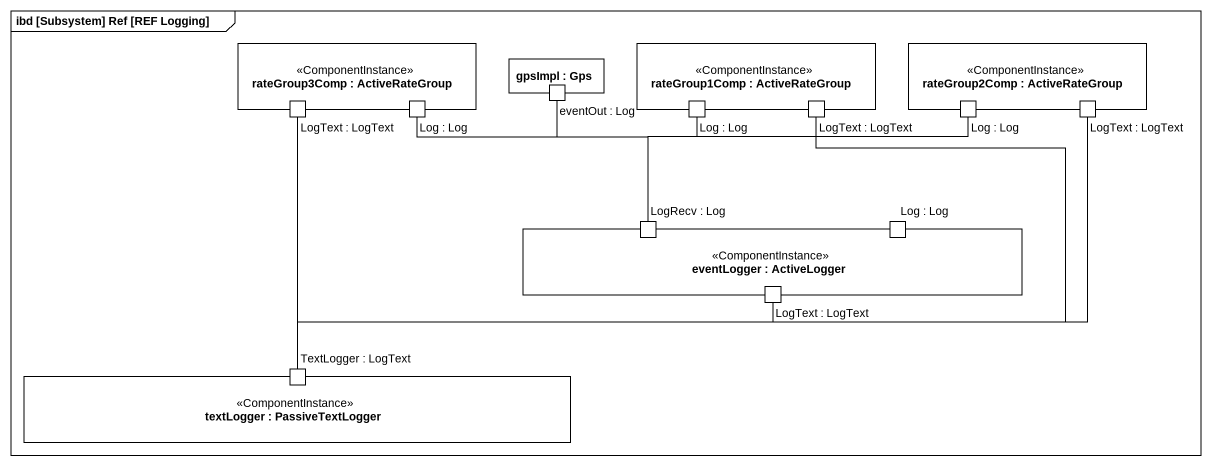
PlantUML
@startuml
mainframe ibd [Subsystem] Ref [REF Logging]
rectangle "rateGroup3Comp : ActiveRateGroup" as rateGroup3Comp <<ComponentInstance>> {
  port "LogText : LogText" as LogText_LogText
  port "Log : Log" as Log_Log
}
rectangle "gpsImpl : Gps" as gpsImpl {
  port "eventOut : Log" as eventOut_Log
}
rectangle "rateGroup1Comp : ActiveRateGroup" as rateGroup1Comp <<ComponentInstance>> {
  port "Log : Log" as Log_Log_2
  port "LogText : LogText" as LogText_LogText_2
}
rectangle "rateGroup2Comp : ActiveRateGroup" as rateGroup2Comp <<ComponentInstance>> {
  port "Log : Log" as Log_Log_3
  port "LogText : LogText" as LogText_LogText_3
}
rectangle "eventLogger : ActiveLogger" as eventLogger <<ComponentInstance>> {
  port "LogRecv : Log" as LogRecv_Log
  port "Log : Log" as Log_Log_4
  port "LogText : LogText" as LogText_LogText_4
}
rectangle "textLogger : PassiveTextLogger" as textLogger <<ComponentInstance>> {
  port "TextLogger : LogText" as TextLogger_LogText
}
LogText_LogText -- TextLogger_LogText
Log_Log -right- LogRecv_Log
eventOut_Log -- LogRecv_Log
Log_Log_2 -- LogRecv_Log
LogText_LogText_2 -left- TextLogger_LogText
Log_Log_3 -left- LogRecv_Log
LogText_LogText_3 -left- TextLogger_LogText
LogText_LogText_4 -left- TextLogger_LogText
@enduml
